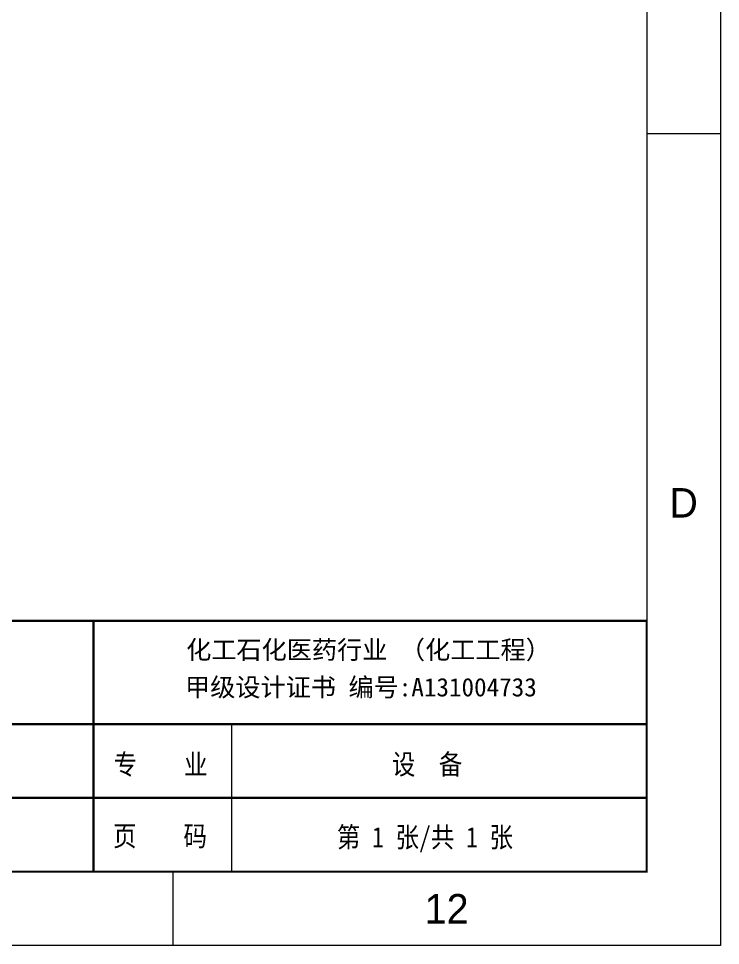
# Model space of a CAD drawing. Extents: x 148 to 221443, y -36682 to 6758.
# Drawn here: x 88570 to 90473, y -12115 to -9602 of the extents above; entities that cross this region are included whole.
import ezdxf
from ezdxf.enums import TextEntityAlignment as Align

# ---------------------------------------------------------------- set-up
doc = ezdxf.new("R2010")
doc.units = 0
doc.header["$LTSCALE"] = 10
doc.header["$MEASUREMENT"] = 0
doc.layers.add('2（细实线）', color=3, linetype='Continuous', lineweight=20)
doc.layers.add('图框层', color=7, linetype='Continuous', lineweight=15)
doc.styles.add('HZ', font='ROMS.SHX', dxfattribs={"width": 0.75, "bigfont": 'GBCBIG.SHX'})
doc.styles.add('tkhz2', font='')
doc.styles.add('公司名', font='simhei.ttf')
doc.styles.get('tkhz2').set_extended_font_data('SimSun')

# ---------------------------------------------------------------- blocks, each defined once
blk = doc.blocks.new('1.5a2')
blk.add_line((16991.88, 9826.58), (16981.88, 9826.58))
at = {"layer": '图框层', "ltscale": 10}
for p, q in [((16991.88, 10136.58), (16991.88, 9716.58)), ((16981.88, 10126.58), (16981.88, 9726.58)), ((16981.88, 9726.58), (16125.88, 9726.58)), ((16917.63, 9726.58), (16917.63, 9716.58)), ((16991.88, 9716.58), (16100.88, 9716.58))]:
    blk.add_line(p, q, dxfattribs=at)
at = {"style": 'HZ'}
for s, p in [('D', (16986.88, 9776.58)), ('12', (16954.75, 9721.58))]:
    blk.add_text(s, height=4, dxfattribs=at).set_placement(p, align=Align.MIDDLE)

msp = doc.modelspace()

# ---------------------------------------------------------------- linework, layer by layer
at = {"layer": '图框层'}
msp.add_line((89147.9834, -11914.5096), (89147.9834, -11514.5096), dxfattribs=at)
at = {"layer": '图框层', "const_width": 6}
msp.add_lwpolyline([(86672.9834, -11914.5096), (90272.9834, -11914.5096), (90272.9834, -11234.5096), (86672.9834, -11234.5096)], close=True, dxfattribs=at)
for points in [[(88772.9834, -11234.5096), (88772.9834, -11514.5096)], [(86672.9834, -11514.5096), (90272.9834, -11514.5096)], [(88772.9834, -11514.5096), (90272.9834, -11514.5096)], [(88772.9834, -11514.5096), (88772.9834, -11914.5096)], [(86672.9834, -11714.5096), (90272.9834, -11714.5096)]]:
    msp.add_lwpolyline(points, dxfattribs=at)

# ---------------------------------------------------------------- block references
at = {"layer": '2（细实线）', "xscale": 20, "yscale": 20, "zscale": 20}
msp.add_blockref('1.5a2', (-249364.5209, -206446.0395), dxfattribs=at)

# ---------------------------------------------------------------- texts
at = {"layer": '图框层', "ltscale": 10, "style": '公司名'}
for s, p in [('化工石化医药行业 （化工工程）', (89024.222, -11337.8471)), ('甲级设计证书 编号:A131004733', (89021.1766, -11439.324))]:
    msp.add_text(s, height=50, dxfattribs=at).set_placement(p)
at = {"layer": '图框层', "style": 'tkhz2', "width": 0.85}
for s, p in [('专    业', (88954.798, -11650.8576)), ('设  备', (89677.5034, -11650.8576)), ('第 1 张/共 1 张', (89671.6236, -11848.3162)), ('页    码', (88953.3589, -11845.3744))]:
    msp.add_text(s, height=55, dxfattribs=at).set_placement(p, align=Align.CENTER)

doc.saveas('drawing.dxf')
